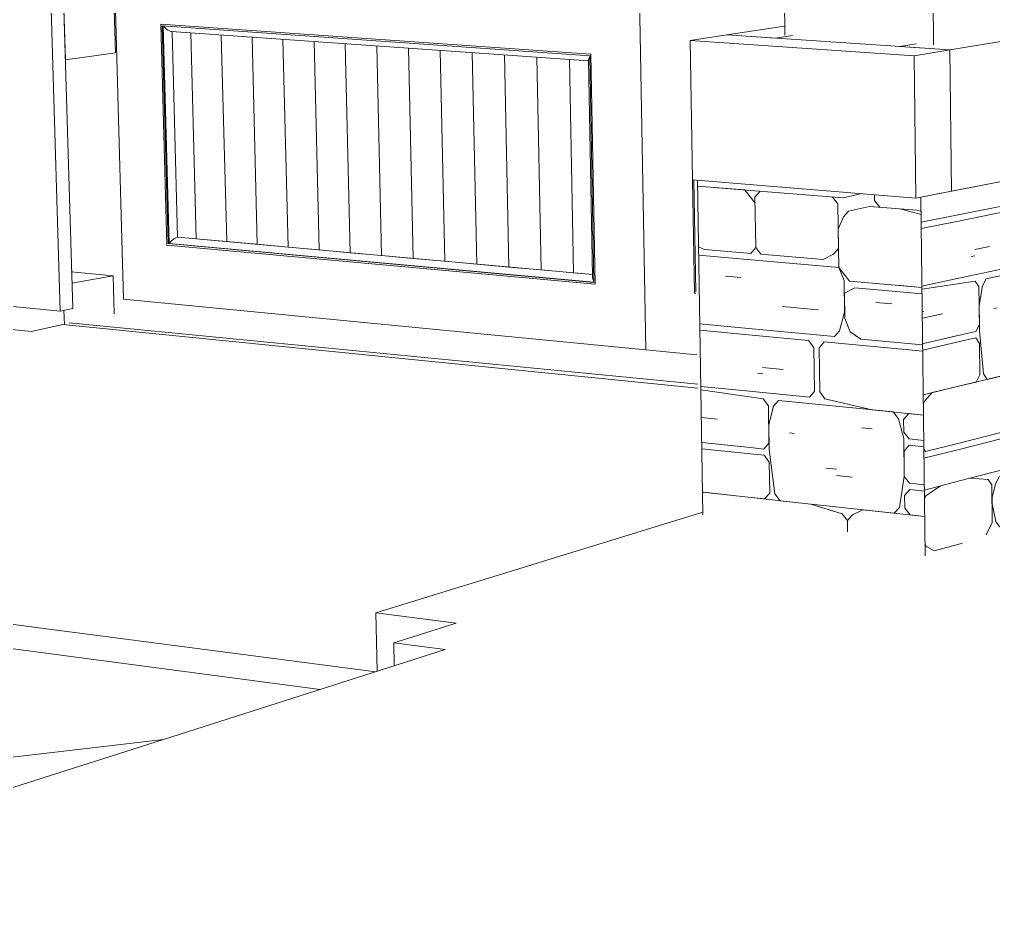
# Model space of a CAD drawing. Header units: inches. Extents: x 205 to 211, y -138 to -29.
# Drawn here: x 205.2429 to 205.4162, y -29.5517 to -29.3927 of the extents above; entities that cross this region are included whole.
import ezdxf

# ---------------------------------------------------------------- set-up
doc = ezdxf.new("R2010")
doc.units = ezdxf.units.IN
doc.header["$MEASUREMENT"] = 0
for name, color, linetype, lineweight in [('A-DOOR', 31, 'Continuous', 13), ('A-FLOR', 192, 'Continuous', 13), ('A-WALL', 113, 'Continuous', 13), ('A-WALL-PATT', 111, 'Continuous', 13), ('C-BLDG-PADS', 91, 'Continuous', 9), ('C-TOPO', 7, 'Continuous', 9), ('L-SITE-WALL', 31, 'Continuous', 13), ('Q-CASE', 31, 'Continuous', 9), ('S-FNDN', 32, 'Continuous', 13)]:
    doc.layers.add(name, color=color, linetype=linetype, lineweight=lineweight)

# ---------------------------------------------------------------- blocks, each defined once
blk = doc.blocks.new('FP_10-Looking North')
at = {"layer": 'A-WALL-PATT', "lineweight": 9}
for p, q in [((205.37191, -29.42298), (205.36354, -29.4223)), ((205.36644, -29.42254), (205.37224, -29.42301)), ((205.37224, -29.42341), (205.37191, -29.42298)), ((205.3648, -29.43357), (205.36372, -29.43314)), ((205.37241, -29.43423), (205.3648, -29.43357)), ((205.36374, -29.43459), (205.37243, -29.43535)), ((205.36851, -29.43836), (205.37124, -29.4386)), ((205.36394, -29.44684), (205.37262, -29.44766)), ((205.36396, -29.44795), (205.37263, -29.44878)), ((205.36413, -29.45795), (205.37279, -29.45882)), ((205.3728, -29.45982), (205.36414, -29.45858)), ((205.36422, -29.46349), (205.3671, -29.46379)), ((205.36429, -29.46792), (205.37294, -29.46883)), ((205.36717, -29.46823), (205.37171, -29.4687)), ((205.36431, -29.46903), (205.37296, -29.46994)), ((205.36443, -29.47677), (205.37308, -29.47772)), ((205.36444, -29.47688), (205.36461, -29.47679)), ((205.36461, -29.47679), (205.37308, -29.47772))]:
    blk.add_line(p, q, dxfattribs=at)
blk = doc.blocks.new('FP_11-Looking North')
at = {"layer": 'A-WALL-PATT', "lineweight": 9}
for p, q in [((205.37224, -29.42301), (205.38944, -29.42441)), ((205.37378, -29.42538), (205.37224, -29.42341)), ((205.37376, -29.42426), (205.37466, -29.42321)), ((205.37376, -29.42426), (205.3739, -29.43324)), ((205.38758, -29.42426), (205.38853, -29.42547)), ((205.38944, -29.42441), (205.39278, -29.42366)), ((205.39503, -29.42385), (205.39505, -29.42486)), ((205.39505, -29.42486), (205.396, -29.42608)), ((205.38853, -29.42547), (205.38864, -29.43339)), ((205.39041, -29.42675), (205.38949, -29.42781)), ((205.39413, -29.42592), (205.39041, -29.42675)), ((205.40258, -29.42662), (205.39413, -29.42592)), ((205.39975, -29.42639), (205.40332, -29.42739)), ((205.40258, -29.42662), (205.40331, -29.42682)), ((205.38949, -29.42781), (205.38859, -29.42999)), ((205.38859, -29.42999), (205.38868, -29.43678)), ((205.3739, -29.43324), (205.373, -29.43428)), ((205.3739, -29.43324), (205.37483, -29.43444)), ((205.38772, -29.43444), (205.38864, -29.43339)), ((205.373, -29.43428), (205.37241, -29.43423)), ((205.37243, -29.43535), (205.38868, -29.43678)), ((205.38588, -29.4354), (205.37483, -29.43444)), ((205.38772, -29.43444), (205.38588, -29.4354)), ((205.38868, -29.43678), (205.39057, -29.4392)), ((205.38868, -29.43678), (205.38964, -29.43912)), ((205.38964, -29.43912), (205.38972, -29.44476)), ((205.39152, -29.44041), (205.38967, -29.44138)), ((205.39057, -29.4392), (205.40347, -29.44035)), ((205.39152, -29.44041), (205.40349, -29.44148)), ((205.40347, -29.44035), (205.39898, -29.43995)), ((205.38967, -29.44138), (205.38973, -29.44589)), ((205.37863, -29.44375), (205.38508, -29.44434)), ((205.39528, -29.44301), (205.39809, -29.44327)), ((205.38972, -29.44476), (205.38883, -29.44806)), ((205.38973, -29.44589), (205.39069, -29.44823)), ((205.37262, -29.44766), (205.38792, -29.4491)), ((205.37263, -29.44878), (205.38331, -29.44979)), ((205.38883, -29.44806), (205.38792, -29.4491)), ((205.39069, -29.44823), (205.39257, -29.44953)), ((205.38331, -29.44979), (205.38425, -29.451)), ((205.38425, -29.451), (205.38436, -29.45885)), ((205.38608, -29.45005), (205.38518, -29.45108)), ((205.38518, -29.45108), (205.38529, -29.45894)), ((205.38608, -29.45005), (205.40361, -29.45171)), ((205.39257, -29.44953), (205.40359, -29.45057)), ((205.37513, -29.45459), (205.37879, -29.45495)), ((205.37424, -29.45562), (205.37515, -29.45571)), ((205.37279, -29.45882), (205.38346, -29.45988)), ((205.38436, -29.45885), (205.38346, -29.45988)), ((205.38529, -29.45894), (205.38622, -29.46016)), ((205.37522, -29.46017), (205.3728, -29.45982)), ((205.37522, -29.46017), (205.37615, -29.46138)), ((205.37625, -29.46807), (205.37615, -29.46138)), ((205.37706, -29.46147), (205.3762, -29.46472)), ((205.37706, -29.46147), (205.37796, -29.46045)), ((205.39832, -29.46249), (205.37796, -29.46045)), ((205.38622, -29.46016), (205.39459, -29.46212)), ((205.39459, -29.46212), (205.40374, -29.46304)), ((205.39832, -29.46249), (205.39927, -29.46371)), ((205.40021, -29.46381), (205.40113, -29.46277)), ((205.40113, -29.46277), (205.40374, -29.46304)), ((205.3762, -29.46472), (205.37626, -29.46918)), ((205.40025, -29.46719), (205.39927, -29.46371)), ((205.40024, -29.46607), (205.40021, -29.46381)), ((205.37988, -29.46622), (205.38079, -29.46631)), ((205.39277, -29.4653), (205.39463, -29.46549)), ((205.40024, -29.46607), (205.40119, -29.46729)), ((205.37625, -29.46807), (205.37535, -29.46909)), ((205.40033, -29.47396), (205.40025, -29.46719)), ((205.40028, -29.46945), (205.4012, -29.46842)), ((205.40119, -29.46729), (205.40379, -29.46756)), ((205.40381, -29.46869), (205.4012, -29.46842)), ((205.37294, -29.46883), (205.37535, -29.46909)), ((205.37296, -29.46994), (205.37537, -29.4702)), ((205.37537, -29.4702), (205.3763, -29.47141)), ((205.37626, -29.46918), (205.37729, -29.47707)), ((205.40028, -29.46945), (205.40033, -29.47396)), ((205.37638, -29.47697), (205.3763, -29.47141)), ((205.38639, -29.47248), (205.38824, -29.47268)), ((205.38826, -29.4738), (205.39103, -29.47409)), ((205.39947, -29.47949), (205.40033, -29.47396)), ((205.40033, -29.47396), (205.40128, -29.47519)), ((205.40128, -29.47519), (205.40389, -29.47546)), ((205.37638, -29.47697), (205.37548, -29.47798)), ((205.37729, -29.47707), (205.37822, -29.47828)), ((205.40038, -29.47734), (205.4013, -29.47631)), ((205.4013, -29.47631), (205.4039, -29.47659)), ((205.37308, -29.47772), (205.38372, -29.47888)), ((205.37308, -29.47772), (205.37548, -29.47798)), ((205.37822, -29.47828), (205.39855, -29.48051)), ((205.40038, -29.47734), (205.4004, -29.47959)), ((205.38372, -29.47888), (205.38927, -29.48061)), ((205.38927, -29.48061), (205.39021, -29.48183)), ((205.39112, -29.48081), (205.39296, -29.4799)), ((205.39296, -29.4799), (205.40395, -29.4811)), ((205.39947, -29.47949), (205.39855, -29.48051)), ((205.4004, -29.47959), (205.40135, -29.48081)), ((205.39112, -29.48081), (205.39021, -29.48183)), ((205.39021, -29.48183), (205.39024, -29.48383)), ((205.39021, -29.48183), (205.39023, -29.48295)), ((205.40135, -29.48081), (205.40395, -29.4811)), ((205.39024, -29.48383), (205.39023, -29.48295))]:
    blk.add_line(p, q, dxfattribs=at)
blk = doc.blocks.new('FP_12-Looking North')
at = {"layer": 'A-WALL-PATT', "lineweight": 9}
for p, q in [((205.40334, -29.42874), (205.40964, -29.42747)), ((205.40335, -29.42988), (205.40965, -29.42861)), ((205.40347, -29.44013), (205.40976, -29.43878)), ((205.40977, -29.43971), (205.40348, -29.44068)), ((205.40352, -29.44468), (205.4038, -29.44462)), ((205.40354, -29.44581), (205.40711, -29.44502)), ((205.40359, -29.45036), (205.40988, -29.44892)), ((205.40716, -29.44954), (205.40988, -29.44892)), ((205.4036, -29.45149), (205.40989, -29.45005)), ((205.4037, -29.45942), (205.40998, -29.45792)), ((205.40529, -29.45904), (205.40998, -29.45792)), ((205.40398, -29.46049), (205.40529, -29.45904)), ((205.40372, -29.46102), (205.40398, -29.46049)), ((205.40409, -29.46953), (205.41009, -29.46803)), ((205.40381, -29.46914), (205.40409, -29.46953)), ((205.40383, -29.47073), (205.4101, -29.46915)), ((205.41016, -29.47475), (205.4039, -29.47638)), ((205.40418, -29.47743), (205.4068, -29.47562)), ((205.40392, -29.47796), (205.40418, -29.47743)), ((205.40401, -29.48605), (205.40429, -29.48644)), ((205.40429, -29.48644), (205.40562, -29.48721)), ((205.40562, -29.48721), (205.41029, -29.48593))]:
    blk.add_line(p, q, dxfattribs=at)
blk = doc.blocks.new('FP_19-Looking North')
at = {"layer": 'A-WALL-PATT', "lineweight": 9}
for p, q in [((205.4817, -29.40895), (205.48118, -29.41207)), ((205.48171, -29.40895), (205.48171, -29.4099)), ((205.48171, -29.4099), (205.48226, -29.41185)), ((205.46335, -29.41563), (205.46333, -29.41254)), ((205.46349, -29.41251), (205.46392, -29.41551)), ((205.47955, -29.41447), (205.48712, -29.41294)), ((205.48118, -29.41207), (205.48064, -29.41321)), ((205.48226, -29.41185), (205.48335, -29.41267)), ((205.48335, -29.41267), (205.48711, -29.41191)), ((205.45585, -29.41605), (205.45584, -29.414)), ((205.45585, -29.414), (205.45644, -29.417)), ((205.46449, -29.41646), (205.48064, -29.41321)), ((205.47955, -29.41447), (205.479, -29.41561)), ((205.44641, -29.41585), (205.44641, -29.41684)), ((205.44641, -29.41585), (205.44642, -29.41792)), ((205.45527, -29.41724), (205.45585, -29.41605)), ((205.45703, -29.41902), (205.47791, -29.4148)), ((205.46278, -29.4168), (205.46335, -29.41563)), ((205.46449, -29.41646), (205.46392, -29.41551)), ((205.47791, -29.4148), (205.47846, -29.41572)), ((205.47846, -29.41572), (205.47848, -29.42297)), ((205.479, -29.41561), (205.47903, -29.42286)), ((205.44641, -29.41684), (205.44583, -29.41912)), ((205.44642, -29.41792), (205.44702, -29.41888)), ((205.45235, -29.41889), (205.45527, -29.41724)), ((205.45644, -29.417), (205.45702, -29.41796)), ((205.45702, -29.41796), (205.46278, -29.4168)), ((205.44583, -29.41912), (205.44524, -29.42032)), ((205.44702, -29.41888), (205.44941, -29.41949)), ((205.45528, -29.41831), (205.44703, -29.41996)), ((205.44941, -29.41949), (205.45235, -29.41889)), ((205.45528, -29.41831), (205.45587, -29.41926)), ((205.45587, -29.41926), (205.45647, -29.42234)), ((205.45646, -29.42021), (205.45703, -29.41902)), ((205.42055, -29.4264), (205.44525, -29.42141)), ((205.42302, -29.42041), (205.42243, -29.42379)), ((205.42304, -29.42041), (205.42304, -29.42143)), ((205.42304, -29.42143), (205.4237, -29.42354)), ((205.42497, -29.42439), (205.44524, -29.42032)), ((205.44525, -29.42141), (205.44585, -29.42237)), ((205.44644, -29.42116), (205.44588, -29.42669)), ((205.44644, -29.42116), (205.44703, -29.41996)), ((205.4565, -29.42767), (205.45646, -29.42021)), ((205.45878, -29.42186), (205.46451, -29.42068)), ((205.47295, -29.42102), (205.47517, -29.42056)), ((205.44585, -29.42237), (205.4459, -29.42993)), ((205.45061, -29.42355), (205.45238, -29.42318)), ((205.45647, -29.42234), (205.45649, -29.4266)), ((205.46281, -29.42209), (205.46338, -29.42197)), ((205.4724, -29.42218), (205.47296, -29.42206)), ((205.4866, -29.42328), (205.47464, -29.42587)), ((205.47848, -29.42297), (205.47793, -29.42412)), ((205.47903, -29.42286), (205.47957, -29.42377)), ((205.48446, -29.42375), (205.48714, -29.42317)), ((205.4866, -29.42328), (205.48714, -29.42419)), ((205.40964, -29.42747), (205.42181, -29.42503)), ((205.42243, -29.42379), (205.42181, -29.42503)), ((205.4237, -29.42354), (205.42497, -29.42439)), ((205.45708, -29.42861), (205.47793, -29.42412)), ((205.47957, -29.42377), (205.48446, -29.42375)), ((205.48714, -29.42419), (205.48714, -29.42419)), ((205.40965, -29.42861), (205.41863, -29.42679)), ((205.41863, -29.42679), (205.41928, -29.42778)), ((205.42055, -29.4264), (205.41992, -29.42765)), ((205.44588, -29.42669), (205.44591, -29.43101)), ((205.45649, -29.4266), (205.45595, -29.43311)), ((205.47297, -29.42623), (205.45708, -29.42861)), ((205.47297, -29.42623), (205.47353, -29.42715)), ((205.47409, -29.42703), (205.47464, -29.42587)), ((205.48338, -29.42706), (205.48446, -29.42682)), ((205.41928, -29.42778), (205.41936, -29.4356)), ((205.41992, -29.42765), (205.42, -29.43546)), ((205.45708, -29.42861), (205.4565, -29.42767)), ((205.45651, -29.42979), (205.45708, -29.42861)), ((205.47355, -29.43339), (205.47353, -29.42715)), ((205.47409, -29.42703), (205.47354, -29.43027)), ((205.4459, -29.42993), (205.44531, -29.43114)), ((205.45651, -29.42979), (205.45595, -29.43418)), ((205.47354, -29.43027), (205.47356, -29.43443)), ((205.44413, -29.43247), (205.44531, -29.43114)), ((205.44591, -29.43101), (205.44654, -29.43519)), ((205.44889, -29.43144), (205.45007, -29.43119)), ((205.46286, -29.43265), (205.46796, -29.43151)), ((205.46456, -29.43121), (205.46513, -29.43109)), ((205.47576, -29.43082), (205.47631, -29.4307)), ((205.41288, -29.4336), (205.41547, -29.43305)), ((205.43071, -29.43538), (205.44472, -29.43234)), ((205.44172, -29.43299), (205.44413, -29.43247)), ((205.44472, -29.43234), (205.44593, -29.43317)), ((205.44593, -29.43317), (205.44594, -29.43532)), ((205.45537, -29.43431), (205.45595, -29.43311)), ((205.47355, -29.43339), (205.473, -29.43456)), ((205.41225, -29.43486), (205.4129, -29.43472)), ((205.42, -29.43546), (205.42064, -29.43644)), ((205.42634, -29.43632), (205.43257, -29.43498)), ((205.4301, -29.43661), (205.43071, -29.43538)), ((205.45537, -29.43431), (205.43873, -29.438)), ((205.44594, -29.43532), (205.44535, -29.43653)), ((205.44654, -29.43519), (205.44714, -29.43614)), ((205.44714, -29.43614), (205.45537, -29.43431)), ((205.45069, -29.43535), (205.45245, -29.43496)), ((205.45596, -29.43524), (205.45537, -29.43431)), ((205.45595, -29.43418), (205.45596, -29.43524)), ((205.45597, -29.43631), (205.45596, -29.43524)), ((205.45596, -29.43524), (205.45655, -29.43724)), ((205.45714, -29.43817), (205.473, -29.43456)), ((205.46798, -29.4357), (205.47078, -29.43506)), ((205.47356, -29.43443), (205.47414, -29.44157)), ((205.47961, -29.43512), (205.4807, -29.43487)), ((205.4807, -29.43589), (205.48233, -29.43552)), ((205.40976, -29.43878), (205.41873, -29.43685)), ((205.42884, -29.43578), (205.41489, -29.4388)), ((205.41936, -29.4356), (205.41873, -29.43685)), ((205.42064, -29.43644), (205.42634, -29.43632)), ((205.42884, -29.43578), (205.42948, -29.43675)), ((205.43013, -29.43991), (205.42948, -29.43675)), ((205.43012, -29.43881), (205.4301, -29.43661)), ((205.44535, -29.43653), (205.44115, -29.43747)), ((205.44235, -29.4372), (205.44416, -29.4368)), ((205.45013, -29.44083), (205.47301, -29.4356)), ((205.45597, -29.43631), (205.45597, -29.43737)), ((205.45655, -29.43724), (205.45714, -29.43817)), ((205.47301, -29.4356), (205.47357, -29.43651)), ((205.47358, -29.4417), (205.47357, -29.43651)), ((205.41425, -29.44006), (205.41489, -29.4388)), ((205.43012, -29.43881), (205.43075, -29.43977)), ((205.43075, -29.43977), (205.43873, -29.438)), ((205.43873, -29.438), (205.43813, -29.43923)), ((205.4554, -29.43856), (205.45248, -29.43923)), ((205.45597, -29.43737), (205.4554, -29.43856)), ((205.48717, -29.43847), (205.48664, -29.43962)), ((205.48717, -29.43847), (205.48717, -29.43847)), ((205.41294, -29.43922), (205.40977, -29.43971)), ((205.41294, -29.43922), (205.4136, -29.4402)), ((205.41368, -29.44694), (205.4136, -29.4402)), ((205.41425, -29.44006), (205.41364, -29.44357)), ((205.42512, -29.43992), (205.42637, -29.43964)), ((205.43018, -29.4465), (205.43013, -29.43991)), ((205.43752, -29.43936), (205.43076, -29.44087)), ((205.43752, -29.43936), (205.43813, -29.44031)), ((205.43813, -29.43923), (205.43814, -29.4414)), ((205.43817, -29.44466), (205.43813, -29.44031)), ((205.43814, -29.4414), (205.43813, -29.44031)), ((205.45248, -29.43923), (205.44895, -29.44111)), ((205.47469, -29.44247), (205.48664, -29.43962)), ((205.48234, -29.44167), (205.48342, -29.44039)), ((205.48342, -29.44039), (205.48717, -29.43949)), ((205.43015, -29.44211), (205.43076, -29.44087)), ((205.43015, -29.44211), (205.43018, -29.4465)), ((205.43814, -29.4414), (205.43815, -29.44249)), ((205.43877, -29.44344), (205.44299, -29.44247)), ((205.43937, -29.4433), (205.44299, -29.44139)), ((205.44299, -29.44139), (205.44538, -29.44084)), ((205.44895, -29.44111), (205.44299, -29.44247)), ((205.44538, -29.44084), (205.44718, -29.44151)), ((205.44718, -29.44151), (205.44836, -29.44124)), ((205.44836, -29.44124), (205.44896, -29.44218)), ((205.44896, -29.44218), (205.44957, -29.44525)), ((205.44955, -29.44204), (205.45013, -29.44083)), ((205.44955, -29.44204), (205.44959, -29.44739)), ((205.46632, -29.44447), (205.47799, -29.44168)), ((205.47358, -29.4417), (205.47303, -29.44287)), ((205.47414, -29.44157), (205.47469, -29.44247)), ((205.47799, -29.44168), (205.48126, -29.44193)), ((205.48126, -29.44193), (205.4818, -29.44282)), ((205.48234, -29.44167), (205.4818, -29.44282)), ((205.41364, -29.44357), (205.41369, -29.44806)), ((205.41623, -29.44412), (205.41688, -29.44397)), ((205.43815, -29.44249), (205.43877, -29.44344)), ((205.43878, -29.44452), (205.43937, -29.4433)), ((205.45018, -29.44832), (205.47303, -29.44287)), ((205.4818, -29.44282), (205.48182, -29.44897)), ((205.4818, -29.44282), (205.48181, -29.44385)), ((205.48182, -29.44897), (205.48181, -29.44385)), ((205.43081, -29.44746), (205.43757, -29.44589)), ((205.43757, -29.44589), (205.43817, -29.44466)), ((205.43878, -29.44452), (205.43819, -29.44684)), ((205.44957, -29.44525), (205.4496, -29.44953)), ((205.45019, -29.44939), (205.46463, -29.44592)), ((205.46463, -29.44592), (205.46464, -29.44802)), ((205.46464, -29.44697), (205.4652, -29.44579)), ((205.4652, -29.44579), (205.46632, -29.44447)), ((205.41368, -29.44694), (205.41304, -29.4482)), ((205.42961, -29.45214), (205.43018, -29.4465)), ((205.43018, -29.4465), (205.43081, -29.44746)), ((205.43082, -29.44855), (205.43758, -29.44698)), ((205.4339, -29.44674), (205.43696, -29.44603)), ((205.43758, -29.44698), (205.43819, -29.44792)), ((205.43819, -29.44684), (205.43826, -29.4566)), ((205.44959, -29.44739), (205.45018, -29.44832)), ((205.46464, -29.44802), (205.46464, -29.44697)), ((205.40988, -29.44892), (205.41304, -29.4482)), ((205.40988, -29.44892), (205.41044, -29.4488)), ((205.40989, -29.45005), (205.41305, -29.44933)), ((205.41305, -29.44933), (205.41371, -29.4503)), ((205.41369, -29.44806), (205.41442, -29.45574)), ((205.42076, -29.44867), (205.42203, -29.44838)), ((205.42204, -29.44949), (205.42394, -29.44905)), ((205.43021, -29.4498), (205.43082, -29.44855)), ((205.43453, -29.44878), (205.43576, -29.4485)), ((205.43821, -29.45009), (205.43819, -29.44792)), ((205.44961, -29.4506), (205.45019, -29.44939)), ((205.46465, -29.44907), (205.46408, -29.45026)), ((205.46465, -29.44907), (205.46464, -29.44802)), ((205.46464, -29.44802), (205.46467, -29.45326)), ((205.48128, -29.45013), (205.48182, -29.44897)), ((205.48182, -29.44897), (205.4829, -29.44972)), ((205.41377, -29.4559), (205.41371, -29.4503)), ((205.43021, -29.4498), (205.43023, -29.45199)), ((205.43821, -29.45009), (205.43761, -29.45133)), ((205.4496, -29.44953), (205.44903, -29.45289)), ((205.44961, -29.45167), (205.44961, -29.4506)), ((205.45022, -29.45366), (205.46408, -29.45026)), ((205.45779, -29.4518), (205.46124, -29.45096)), ((205.46468, -29.45535), (205.48291, -29.45074)), ((205.46524, -29.45416), (205.48128, -29.45013)), ((205.4829, -29.44972), (205.48559, -29.45007)), ((205.48291, -29.45074), (205.48345, -29.45163)), ((205.48398, -29.45149), (205.48452, -29.45034)), ((205.48452, -29.45034), (205.48719, -29.44966)), ((205.48559, -29.45007), (205.48719, -29.44966)), ((205.42525, -29.45428), (205.43456, -29.45205)), ((205.42961, -29.45214), (205.429, -29.45338)), ((205.43023, -29.45199), (205.43086, -29.45294)), ((205.43086, -29.45294), (205.43761, -29.45133)), ((205.43456, -29.45205), (205.43762, -29.45241)), ((205.43762, -29.45241), (205.43824, -29.45335)), ((205.46352, -29.45144), (205.43948, -29.45739)), ((205.44961, -29.45167), (205.44962, -29.45274)), ((205.44962, -29.45274), (205.45022, -29.45366)), ((205.46352, -29.45144), (205.46409, -29.45235)), ((205.46409, -29.45235), (205.46414, -29.46282)), ((205.48345, -29.45163), (205.48345, -29.45469)), ((205.48398, -29.45149), (205.48399, -29.45455)), ((205.41507, -29.45671), (205.429, -29.45338)), ((205.424, -29.45568), (205.42525, -29.45428)), ((205.43824, -29.45443), (205.43824, -29.45335)), ((205.43824, -29.45443), (205.43829, -29.45985)), ((205.43826, -29.4566), (205.44845, -29.4541)), ((205.44845, -29.4541), (205.44903, -29.45289)), ((205.46467, -29.45326), (205.46524, -29.45416)), ((205.48399, -29.45455), (205.48453, -29.45543)), ((205.40998, -29.45792), (205.41892, -29.45579)), ((205.41377, -29.4559), (205.41314, -29.45717)), ((205.41442, -29.45574), (205.41507, -29.45671)), ((205.41892, -29.45579), (205.42274, -29.45599)), ((205.42274, -29.45599), (205.42338, -29.45694)), ((205.424, -29.45568), (205.42338, -29.45694)), ((205.44309, -29.45542), (205.44607, -29.45468)), ((205.4555, -29.45661), (205.46011, -29.45545)), ((205.46468, -29.45535), (205.46411, -29.45654)), ((205.48292, -29.45585), (205.4647, -29.46058)), ((205.4764, -29.45857), (205.4872, -29.45575)), ((205.48292, -29.45585), (205.48345, -29.45469)), ((205.48453, -29.45543), (205.4872, -29.45474)), ((205.4872, -29.45474), (205.4872, -29.45474)), ((205.40998, -29.45792), (205.41314, -29.45717)), ((205.42338, -29.45694), (205.42344, -29.46356)), ((205.42338, -29.45694), (205.42339, -29.45804)), ((205.42344, -29.46356), (205.42339, -29.45804)), ((205.43948, -29.45739), (205.43888, -29.45862)), ((205.45434, -29.45796), (205.45551, -29.45767)), ((205.46411, -29.45654), (205.46413, -29.45968)), ((205.43888, -29.45862), (205.4383, -29.46094)), ((205.44371, -29.4585), (205.44431, -29.45835)), ((205.46413, -29.45968), (205.4647, -29.46058)), ((205.47198, -29.45869), (205.47475, -29.459)), ((205.47475, -29.459), (205.47531, -29.45989)), ((205.47586, -29.45975), (205.47531, -29.46195)), ((205.47586, -29.45975), (205.4764, -29.45857)), ((205.48185, -29.46022), (205.48615, -29.45908)), ((205.43342, -29.46325), (205.43769, -29.46109)), ((205.43829, -29.45985), (205.43769, -29.46109)), ((205.4383, -29.46094), (205.43832, -29.46418)), ((205.46471, -29.46267), (205.46527, -29.46148)), ((205.46527, -29.46148), (205.46752, -29.45985)), ((205.47533, -29.46607), (205.47531, -29.45989)), ((205.48077, -29.46153), (205.48293, -29.46095)), ((205.42785, -29.46466), (205.43342, -29.46325)), ((205.4377, -29.46217), (205.42972, -29.46419)), ((205.4377, -29.46217), (205.43831, -29.4631)), ((205.43834, -29.46635), (205.43831, -29.4631)), ((205.46358, -29.46402), (205.46414, -29.46282)), ((205.46471, -29.46267), (205.46474, -29.46998)), ((205.47531, -29.46195), (205.47532, -29.46298)), ((205.47532, -29.46298), (205.47588, -29.46592)), ((205.41009, -29.46803), (205.42282, -29.46482)), ((205.42282, -29.46482), (205.42344, -29.46356)), ((205.42344, -29.46356), (205.42471, -29.46435)), ((205.42471, -29.46435), (205.42785, -29.46466)), ((205.42599, -29.46623), (205.4266, -29.46498)), ((205.4266, -29.46498), (205.42972, -29.46419)), ((205.43832, -29.46418), (205.43897, -29.46943)), ((205.44376, -29.46495), (205.44733, -29.46402)), ((205.45787, -29.46658), (205.46415, -29.46491)), ((205.45902, -29.46627), (205.46245, -29.46432)), ((205.46245, -29.46432), (205.46358, -29.46402)), ((205.46415, -29.46491), (205.46473, -29.46581)), ((205.47643, -29.4668), (205.48722, -29.46386)), ((205.4101, -29.46915), (205.42472, -29.46545)), ((205.42472, -29.46545), (205.42536, -29.46639)), ((205.42536, -29.46639), (205.42539, -29.46969)), ((205.42599, -29.46623), (205.42602, -29.46953)), ((205.43834, -29.46635), (205.43774, -29.46759)), ((205.44499, -29.47), (205.45902, -29.46627)), ((205.4573, -29.46779), (205.45787, -29.46658)), ((205.46473, -29.46581), (205.46474, -29.46894)), ((205.47423, -29.46843), (205.48616, -29.46516)), ((205.47533, -29.46607), (205.47423, -29.46843)), ((205.47588, -29.46592), (205.47643, -29.4668)), ((205.48669, -29.46603), (205.48616, -29.46516)), ((205.4867, -29.47008), (205.48669, -29.46603)), ((205.48723, -29.46588), (205.48723, -29.46588)), ((205.48723, -29.46588), (205.48723, -29.46993)), ((205.42976, -29.46966), (205.43774, -29.46759)), ((205.43959, -29.47143), (205.45614, -29.46704)), ((205.45614, -29.46704), (205.45731, -29.46884)), ((205.45614, -29.46704), (205.45672, -29.46794)), ((205.45733, -29.472), (205.4573, -29.46779)), ((205.46644, -29.47056), (205.47423, -29.46843)), ((205.47369, -29.46961), (205.47423, -29.46843)), ((205.42478, -29.47095), (205.42539, -29.46969)), ((205.42602, -29.46953), (205.42665, -29.47046)), ((205.42665, -29.47046), (205.42976, -29.46966)), ((205.43103, -29.47261), (205.43224, -29.4701)), ((205.43775, -29.46867), (205.43224, -29.4701)), ((205.43775, -29.46867), (205.43836, -29.46959)), ((205.43898, -29.47159), (205.43836, -29.46959)), ((205.43897, -29.46943), (205.43958, -29.47035)), ((205.43958, -29.47035), (205.44499, -29.47)), ((205.44499, -29.47), (205.44913, -29.4689)), ((205.45676, -29.47426), (205.47313, -29.46976)), ((205.46474, -29.46998), (205.46418, -29.47118)), ((205.46474, -29.46894), (205.46531, -29.46983)), ((205.46531, -29.46983), (205.46644, -29.47056)), ((205.47313, -29.46976), (205.47371, -29.47476)), ((205.47369, -29.46961), (205.4737, -29.47373)), ((205.48617, -29.47124), (205.4867, -29.47008)), ((205.48723, -29.46993), (205.48723, -29.46993)), ((205.42478, -29.47095), (205.41016, -29.47475)), ((205.41718, -29.47404), (205.42977, -29.47075)), ((205.43039, -29.47059), (205.42977, -29.47075)), ((205.43039, -29.47059), (205.43102, -29.47152)), ((205.43102, -29.47152), (205.43108, -29.47806)), ((205.439, -29.47375), (205.43898, -29.47159)), ((205.43899, -29.47267), (205.43959, -29.47143)), ((205.45675, -29.47216), (205.45732, -29.47095)), ((205.45791, -29.47289), (205.46418, -29.47118)), ((205.47426, -29.4746), (205.48617, -29.47124)), ((205.43048, -29.4804), (205.4556, -29.47353)), ((205.43107, -29.47697), (205.43103, -29.47261)), ((205.43902, -29.4759), (205.43899, -29.47267)), ((205.43963, -29.47682), (205.45675, -29.47216)), ((205.4556, -29.47353), (205.45618, -29.47442)), ((205.45733, -29.472), (205.45791, -29.47289)), ((205.48404, -29.47286), (205.47426, -29.47563)), ((205.48457, -29.47372), (205.48404, -29.47286)), ((205.48511, -29.47357), (205.48564, -29.4724)), ((205.48511, -29.47357), (205.48513, -29.48178)), ((205.48564, -29.4724), (205.48724, -29.47195)), ((205.41202, -29.47427), (205.41526, -29.47454)), ((205.41526, -29.47454), (205.41591, -29.47548)), ((205.41655, -29.47531), (205.41594, -29.4777)), ((205.41655, -29.47531), (205.41718, -29.47404)), ((205.42356, -29.47568), (205.42856, -29.47435)), ((205.43841, -29.47607), (205.439, -29.47375)), ((205.45618, -29.47442), (205.45621, -29.47864)), ((205.45676, -29.47426), (205.4562, -29.47758)), ((205.4737, -29.47373), (205.47426, -29.4746)), ((205.47371, -29.47476), (205.47372, -29.47784)), ((205.48458, -29.47676), (205.48457, -29.47372)), ((205.48671, -29.47412), (205.48724, -29.47397)), ((205.41598, -29.48214), (205.41591, -29.47548)), ((205.42231, -29.47712), (205.42483, -29.47645)), ((205.43169, -29.47789), (205.43107, -29.47697)), ((205.43841, -29.47607), (205.43782, -29.47731)), ((205.43902, -29.4759), (205.43963, -29.47682)), ((205.46137, -29.47614), (205.46193, -29.47598)), ((205.46251, -29.47687), (205.46421, -29.47639)), ((205.47038, -29.47569), (205.47094, -29.47554)), ((205.47371, -29.47681), (205.47426, -29.47563)), ((205.47371, -29.47681), (205.47373, -29.48093)), ((205.48405, -29.47793), (205.48458, -29.47676)), ((205.41594, -29.4777), (205.41595, -29.47882)), ((205.41595, -29.47882), (205.41662, -29.48197)), ((205.43108, -29.47806), (205.43047, -29.47931)), ((205.43169, -29.47789), (205.43232, -29.47881)), ((205.43232, -29.47881), (205.43782, -29.47731)), ((205.43662, -29.4798), (205.44444, -29.47765)), ((205.45621, -29.47864), (205.45563, -29.47985)), ((205.4562, -29.47758), (205.45622, -29.48152)), ((205.47372, -29.47784), (205.47317, -29.48006)), ((205.48298, -29.47926), (205.48405, -29.47793)), ((205.41727, -29.48291), (205.42985, -29.47948)), ((205.43047, -29.47931), (205.42985, -29.47948)), ((205.43048, -29.4804), (205.43005, -29.4813)), ((205.43723, -29.48072), (205.43905, -29.48021)), ((205.45563, -29.47985), (205.4499, -29.48147)), ((205.45038, -29.47921), (205.45155, -29.47888)), ((205.47317, -29.48006), (205.47263, -29.48125)), ((205.48298, -29.47926), (205.47465, -29.48169)), ((205.48352, -29.48011), (205.47806, -29.48172)), ((205.48352, -29.48011), (205.48459, -29.48081)), ((205.41598, -29.48214), (205.41489, -29.48437)), ((205.41662, -29.48197), (205.41727, -29.48291)), ((205.4273, -29.48127), (205.42862, -29.48091)), ((205.42888, -29.48129), (205.42862, -29.48091)), ((205.45354, -29.4815), (205.45564, -29.48091)), ((205.45564, -29.48091), (205.45605, -29.48152)), ((205.47122, -29.48166), (205.47263, -29.48125)), ((205.47421, -29.48168), (205.47373, -29.48093)), ((205.48459, -29.48177), (205.48459, -29.48081)), ((205.41029, -29.48593), (205.41065, -29.48583))]:
    blk.add_line(p, q, dxfattribs=at)

msp = doc.modelspace()

# ---------------------------------------------------------------- linework, layer by layer
at = {"layer": 'A-DOOR'}
for p, q in [((205.25014, -29.44454), (205.24469, -29.25985)), ((205.25238, -29.44412), (205.24698, -29.25986)), ((205.24114, -29.44365), (205.25014, -29.44454)), ((205.25014, -29.44454), (205.25238, -29.44412))]:
    msp.add_line(p, q, dxfattribs=at)
at = {"layer": 'A-DOOR', "lineweight": 9}
for p, q in [((205.25626, -29.25991), (205.26142, -29.44245)), ((205.35432, -29.45145), (205.35096, -29.25961)), ((205.35096, -29.25961), (205.35432, -29.45145)), ((205.26807, -29.39352), (205.34459, -29.39886)), ((205.26915, -29.4328), (205.26807, -29.39352)), ((205.26915, -29.4328), (205.26807, -29.39352)), ((205.26807, -29.39352), (205.34459, -29.39886)), ((205.26829, -29.3938), (205.26935, -29.43255)), ((205.34437, -29.39913), (205.26829, -29.3938)), ((205.26847, -29.39382), (205.26953, -29.43251)), ((205.34413, -29.40005), (205.26995, -29.39482)), ((205.27006, -29.39482), (205.27105, -29.43139)), ((205.27105, -29.43139), (205.27006, -29.39482)), ((205.27105, -29.43139), (205.27006, -29.39482)), ((205.27339, -29.39506), (205.27437, -29.43169)), ((205.27437, -29.43169), (205.27339, -29.39506)), ((205.27978, -29.43218), (205.27882, -29.39544)), ((205.27882, -29.39544), (205.27978, -29.43218)), ((205.28522, -29.43267), (205.28429, -29.39582)), ((205.28429, -29.39582), (205.28522, -29.43267)), ((205.2907, -29.43317), (205.28978, -29.39621)), ((205.28978, -29.39621), (205.2907, -29.43317)), ((205.29621, -29.43366), (205.29531, -29.3966)), ((205.29531, -29.3966), (205.29621, -29.43366)), ((205.30175, -29.43417), (205.30088, -29.39699)), ((205.30088, -29.39699), (205.30175, -29.43417)), ((205.30733, -29.43467), (205.30647, -29.39739)), ((205.30647, -29.39739), (205.30733, -29.43467)), ((205.31294, -29.43518), (205.31211, -29.39778)), ((205.31211, -29.39778), (205.31294, -29.43518)), ((205.31858, -29.43569), (205.31777, -29.39818)), ((205.31777, -29.39818), (205.31858, -29.43569)), ((205.32426, -29.4362), (205.32347, -29.39859)), ((205.32347, -29.39859), (205.32426, -29.4362)), ((205.32997, -29.43672), (205.3292, -29.39899)), ((205.3292, -29.39899), (205.32997, -29.43672)), ((205.34511, -29.43945), (205.34437, -29.39913)), ((205.34459, -29.39886), (205.34534, -29.43975)), ((205.34459, -29.39886), (205.34534, -29.43975)), ((205.33571, -29.43723), (205.33497, -29.39939)), ((205.33497, -29.39939), (205.33571, -29.43723)), ((205.34149, -29.43776), (205.34077, -29.3998)), ((205.34077, -29.3998), (205.34149, -29.43776)), ((205.34484, -29.43842), (205.34412, -29.3999)), ((205.36299, -29.44136), (205.36266, -29.42123)), ((205.36299, -29.44136), (205.36266, -29.42123)), ((205.36289, -29.42125), (205.36322, -29.4411)), ((205.27105, -29.43139), (205.27437, -29.43169)), ((205.34483, -29.43806), (205.27105, -29.43139)), ((205.34483, -29.43806), (205.27105, -29.43139)), ((205.27437, -29.43169), (205.27978, -29.43218)), ((205.34534, -29.43975), (205.26915, -29.4328)), ((205.34534, -29.43975), (205.26915, -29.4328)), ((205.26953, -29.43251), (205.26935, -29.43255)), ((205.26935, -29.43255), (205.34511, -29.43945)), ((205.26953, -29.43251), (205.34511, -29.4394)), ((205.27978, -29.43218), (205.28522, -29.43267)), ((205.28522, -29.43267), (205.2907, -29.43317)), ((205.2907, -29.43317), (205.29621, -29.43366)), ((205.29621, -29.43366), (205.30175, -29.43417)), ((205.30175, -29.43417), (205.30733, -29.43467)), ((205.30733, -29.43467), (205.31294, -29.43518)), ((205.31294, -29.43518), (205.31858, -29.43569)), ((205.31858, -29.43569), (205.32426, -29.4362)), ((205.32426, -29.4362), (205.32997, -29.43672)), ((205.32997, -29.43672), (205.33571, -29.43723)), ((205.33571, -29.43723), (205.34149, -29.43776)), ((205.34149, -29.43776), (205.34483, -29.43806)), ((205.26142, -29.44245), (205.35432, -29.45145)), ((205.36326, -29.44138), (205.36299, -29.44136)), ((205.36326, -29.44138), (205.36299, -29.44136)), ((205.35432, -29.45145), (205.36344, -29.45234))]:
    msp.add_line(p, q, dxfattribs=at)
for points in [[(205.27004, -29.39482, 0), (205.26984, -29.39481, 0), (205.26958, -29.39472, 0), (205.26929, -29.39456, 0), (205.269, -29.39434, 0), (205.26872, -29.39407, 0), (205.2685, -29.39382, 0)], [(205.34434, -29.39937, 0), (205.3442, -29.39962, 0), (205.34413, -29.39982, 0), (205.34412, -29.39995, 0)], [(205.27105, -29.43139, 0), (205.27084, -29.43146, 0), (205.27058, -29.43159, 0), (205.2703, -29.43177, 0), (205.27002, -29.432, 0), (205.26976, -29.43225, 0), (205.26953, -29.43251, 0)], [(205.34484, -29.43834, 0), (205.34484, -29.43853, 0), (205.34492, -29.4388, 0), (205.34507, -29.4391, 0), (205.3451, -29.43915, 0)]]:
    msp.add_polyline3d(points, dxfattribs=at)
at = {"layer": 'A-FLOR'}
msp.add_line((205.25173, -29.44664), (205.36357, -29.45756), dxfattribs=at)
at = {"layer": 'A-WALL'}
for p, q in [((205.25109, -29.39987), (205.24698, -29.25986)), ((205.25607, -29.25991), (205.25999, -29.39863)), ((205.79122, -29.33526), (205.40845, -29.39809)), ((205.40873, -29.42321), (205.79078, -29.34857)), ((205.36873, -29.39543), (205.37903, -29.39385)), ((205.36873, -29.39543), (205.36221, -29.39642)), ((205.36873, -29.39543), (205.37742, -29.39601)), ((205.36873, -29.39543), (205.40845, -29.39809)), ((205.38045, -29.39554), (205.37742, -29.39601)), ((205.40211, -29.39913), (205.36221, -29.39642)), ((205.36221, -29.39642), (205.36262, -29.42123)), ((205.39948, -29.39749), (205.40247, -29.39701)), ((205.25999, -29.39863), (205.25109, -29.39987)), ((205.39948, -29.39749), (205.40845, -29.39809)), ((205.40211, -29.39913), (205.40845, -29.39809)), ((205.40241, -29.42444), (205.40211, -29.39913)), ((205.40845, -29.39809), (205.40873, -29.42321)), ((205.40845, -29.39809), (205.40873, -29.42321)), ((205.36262, -29.42123), (205.40241, -29.42444)), ((205.40873, -29.42321), (205.40241, -29.42444))]:
    msp.add_line(p, q, dxfattribs=at)
at = {"layer": 'C-BLDG-PADS'}
for p, q in [((205.24503, -29.44818), (205.22635, -29.44629)), ((205.25065, -29.44695), (205.24503, -29.44818)), ((205.36359, -29.45825), (205.25065, -29.44695)), ((204.8644, -29.45123), (205.30632, -29.5087)), ((205.29641, -29.51186), (204.85174, -29.45297)), ((205.0049, -29.55172), (205.26855, -29.52075))]:
    msp.add_line(p, q, dxfattribs=at)
at = {"layer": 'C-TOPO'}
for p, q in [((205.36449, -29.48034), (205.30632, -29.49825)), ((205.36449, -29.48034), (205.30632, -29.49825)), ((205.36449, -29.48034), (205.30632, -29.49825)), ((205.30632, -29.49825), (205.32061, -29.50007)), ((205.30656, -29.50862), (205.30632, -29.49825)), ((205.30656, -29.50862), (205.30632, -29.49825)), ((205.32061, -29.50007), (205.30632, -29.49825)), ((205.30656, -29.50862), (205.30632, -29.49825)), ((205.32061, -29.50007), (205.30632, -29.49825)), ((205.30656, -29.50862), (205.30632, -29.49825)), ((205.32061, -29.50007), (205.3095, -29.50357)), ((205.3095, -29.50357), (205.32061, -29.50007)), ((205.3095, -29.50357), (205.32061, -29.50007)), ((205.31863, -29.50475), (205.26855, -29.52075)), ((205.31863, -29.50475), (205.26855, -29.52075)), ((205.26855, -29.52075), (205.31863, -29.50475)), ((205.3095, -29.50357), (205.31863, -29.50475)), ((205.3096, -29.50764), (205.3095, -29.50357)), ((205.3095, -29.50357), (205.31863, -29.50475)), ((205.31863, -29.50475), (205.3095, -29.50357)), ((205.3096, -29.50764), (205.3095, -29.50357)), ((205.3096, -29.50764), (205.3095, -29.50357)), ((205.3096, -29.50764), (205.3095, -29.50357)), ((205.26855, -29.52075), (205.23593, -29.53116)), ((205.26855, -29.52075), (205.23593, -29.53116)), ((205.23593, -29.53116), (205.26855, -29.52075))]:
    msp.add_line(p, q, dxfattribs=at)
at = {"layer": 'L-SITE-WALL'}
for p, q in [((205.79078, -29.34857), (205.40328, -29.42427)), ((205.3645, -29.48079), (205.36353, -29.4213)), ((205.40404, -29.48811), (205.40328, -29.42427))]:
    msp.add_line(p, q, dxfattribs=at)
at = {"layer": 'Q-CASE'}
for p, q in [((205.40554, -29.39721), (205.40313, -29.18756)), ((205.37909, -29.39545), (205.37609, -29.18864))]:
    msp.add_line(p, q, dxfattribs=at)
at = {"layer": 'S-FNDN'}
for p, q in [((205.25212, -29.43757), (205.25956, -29.43828)), ((205.25224, -29.4396), (205.25956, -29.43828)), ((205.25956, -29.43828), (205.25975, -29.44501)), ((205.2509, -29.44698), (205.25082, -29.44441))]:
    msp.add_line(p, q, dxfattribs=at)

# ---------------------------------------------------------------- block references
at = {"layer": 'L-SITE-WALL', "lineweight": 9}
for name in ['FP_19-Looking North', 'FP_10-Looking North', 'FP_11-Looking North', 'FP_12-Looking North']:
    msp.add_blockref(name, (0, 0), dxfattribs=at)

doc.saveas('drawing.dxf')
